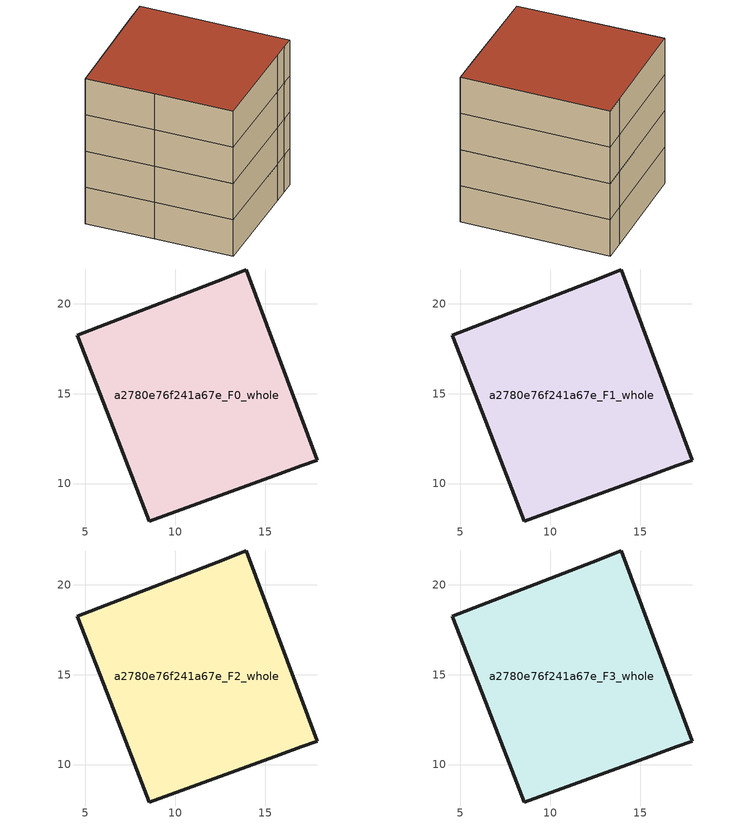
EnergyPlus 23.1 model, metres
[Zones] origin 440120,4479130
a2780e76f241a67e_F0_whole
 floor ground (EU_floor_Construction): 13.95,21.89 17.91,11.3 17.03,10.98 15.81,10.54 8.56,7.91 6.41,13.46 4.54,18.27 12.33,21.27 z0
 wall outside (EU_wall_Construction): 8.56,7.91 15.81,10.54 17.03,10.98 17.91,11.3 13.95,21.89 12.33,21.27 4.54,18.27 6.41,13.46 8.56,7.91 z0:3
a2780e76f241a67e_F1_whole
 floor to a2780e76f241a67e_F0_whole (EU_floor_Construction): 13.95,21.89 17.91,11.3 17.03,10.98 15.81,10.54 8.56,7.91 6.41,13.46 4.54,18.27 12.33,21.27 z3
 wall outside (EU_wall_Construction): 8.56,7.91 15.81,10.54 17.03,10.98 17.91,11.3 13.95,21.89 12.33,21.27 4.54,18.27 6.41,13.46 8.56,7.91 z3:6
a2780e76f241a67e_F2_whole
 floor to a2780e76f241a67e_F1_whole (EU_floor_Construction): 13.95,21.89 17.91,11.3 17.03,10.98 15.81,10.54 8.56,7.91 6.41,13.46 4.54,18.27 12.33,21.27 z6
 wall outside (EU_wall_Construction): 8.56,7.91 15.81,10.54 17.03,10.98 17.91,11.3 13.95,21.89 12.33,21.27 4.54,18.27 6.41,13.46 8.56,7.91 z6:9
a2780e76f241a67e_F3_whole
 floor to a2780e76f241a67e_F2_whole (EU_floor_Construction): 13.95,21.89 17.91,11.3 17.03,10.98 15.81,10.54 8.56,7.91 6.41,13.46 4.54,18.27 12.33,21.27 z9
 wall outside (EU_wall_Construction): 8.56,7.91 15.81,10.54 17.03,10.98 17.91,11.3 13.95,21.89 12.33,21.27 4.54,18.27 6.41,13.46 8.56,7.91 z9:12
 roof outside (EU_roof_Construction): 17.03,10.98 17.91,11.3 13.95,21.89 12.33,21.27 4.54,18.27 6.41,13.46 8.56,7.91 15.81,10.54 z12
[Building]
EU S2 Campaign: North Axis=0; Terrain=City; Solar Distribution=FullExterior
[Site:Location]
Madrid: Latitude=40.5; Longitude=-3.5; Time Zone=1; Elevation=609
[SizingPeriod:WeatherFileDays]
AnnualSizingPeriod: Begin Month=1; Begin Day of Month=1; End Month=12; End Day of Month=31; Day of Week for Start Day=Monday; Use Weather File Daylight Saving Period=No; Use Weather File Rain and Snow Indicators=No
[MATERIAL]
EU_InternalMass_Material: Roughness=MediumRough; Thickness=0.1; Conductivity=1; Density=1800; Specific Heat=900; Thermal Absorptance=0.9; Solar Absorptance=0.7; Visible Absorptance=0.7
[MATERIAL:NOMASS] Roughness=MediumRough; Thermal Absorptance=0.9; Solar Absorptance=0.7; Visible Absorptance=0.7
Name | Thermal Resistance
EU_wall_NoMass | 1.60022
EU_roof_NoMass | 1.57597
EU_floor_NoMass | 0.470652
[CONSTRUCTION]
EU_wall_Construction: EU_wall_NoMass
EU_roof_Construction: EU_roof_NoMass
EU_floor_Construction: EU_floor_NoMass
EU_InternalMass_Construction: EU_InternalMass_Material
[ZONE] Type=1; Multiplier=1; Ceiling Height=autocalculate; Floor Area=autocalculate; Part of Total Floor Area=Yes
Name | Volume
a2780e76f241a67e_F0_whole | 336.531
a2780e76f241a67e_F1_whole; a2780e76f241a67e_F2_whole; a2780e76f241a67e_F3_whole | 336.532
[INTERNALMASS] Construction=EU_InternalMass_Construction; Surface Area=112.177
Name | Zone or ZoneList
a2780e76f241a67e_F0_whole_EU_InternalMass | a2780e76f241a67e_F0_whole
a2780e76f241a67e_F1_whole_EU_InternalMass | a2780e76f241a67e_F1_whole
a2780e76f241a67e_F2_whole_EU_InternalMass | a2780e76f241a67e_F2_whole
a2780e76f241a67e_F3_whole_EU_InternalMass | a2780e76f241a67e_F3_whole
[OTHEREQUIPMENT] Fuel Type=Electricity; Design Level Calculation Method=Watts/Area; Power per Zone Floor Area=1; Fraction Latent=0; Fraction Radiant=0; Fraction Lost=0; Carbon Dioxide Generation Rate=0; EndUse Subcategory=EU_Step8_InternalGains
Name | Zone or ZoneList or Space or SpaceList | Schedule
EU_Step8_InternalGain_a2780e76f241a67e_F0_whole_f000 | a2780e76f241a67e_F0_whole | EU_Step8_GainSchedule_a2780e76f241a67e_F0_whole_f000
EU_Step8_InternalGain_a2780e76f241a67e_F1_whole_f000 | a2780e76f241a67e_F1_whole | EU_Step8_GainSchedule_a2780e76f241a67e_F1_whole_f000
EU_Step8_InternalGain_a2780e76f241a67e_F2_whole_f000 | a2780e76f241a67e_F2_whole | EU_Step8_GainSchedule_a2780e76f241a67e_F2_whole_f000
EU_Step8_InternalGain_a2780e76f241a67e_F3_whole_f000 | a2780e76f241a67e_F3_whole | EU_Step8_GainSchedule_a2780e76f241a67e_F3_whole_f000
[ZONEVENTILATION:DESIGNFLOWRATE] Schedule=EU_AlwaysOn; Design Flow Rate Calculation Method=AirChanges/Hour; Air Changes per Hour=0.480704; Ventilation Type=Natural; Fan Pressure Rise=0; Fan Total Efficiency=1; Constant Term Coefficient=1; Temperature Term Coefficient=0; Velocity Term Coefficient=0; Velocity Squared Term Coefficient=0; Minimum Indoor Temperature=-100; Maximum Indoor Temperature=100; Delta Temperature=-100; Minimum Outdoor Temperature=-100; Maximum Outdoor Temperature=100; Maximum Wind Speed=40
Name | Zone or ZoneList or Space or SpaceList
EU_ConstantAir_a2780e76f241a67e_F0_whole | a2780e76f241a67e_F0_whole
EU_ConstantAir_a2780e76f241a67e_F1_whole | a2780e76f241a67e_F1_whole
EU_ConstantAir_a2780e76f241a67e_F2_whole | a2780e76f241a67e_F2_whole
EU_ConstantAir_a2780e76f241a67e_F3_whole | a2780e76f241a67e_F3_whole
[HVACTEMPLATE:THERMOSTAT] Constant Heating Setpoint=20; Constant Cooling Setpoint=50
EU_HeatOnly_a2780e76f241a67e_F0_whole; EU_HeatOnly_a2780e76f241a67e_F1_whole; EU_HeatOnly_a2780e76f241a67e_F2_whole; EU_HeatOnly_a2780e76f241a67e_F3_whole
[HVACTEMPLATE:ZONE:IDEALLOADSAIRSYSTEM] System Availability Schedule=EU_AlwaysOn; Maximum Heating Supply Air Temperature=50; Minimum Cooling Supply Air Temperature=13; Maximum Heating Supply Air Humidity Ratio=0.0156; Minimum Cooling Supply Air Humidity Ratio=0.0077; Heating Limit=NoLimit; Cooling Limit=NoLimit; Heating Availability Schedule=EU_AlwaysOn; Cooling Availability Schedule=EU_CoolingOff; Dehumidification Control Type=ConstantSensibleHeatRatio; Cooling Sensible Heat Ratio=0.7; Dehumidification Setpoint=60; Humidification Control Type=None; Humidification Setpoint=30; Outdoor Air Method=None; Outdoor Air Flow Rate per Person=0.00944; Outdoor Air Flow Rate per Zone Floor Area=0; Outdoor Air Flow Rate per Zone=0; Demand Controlled Ventilation Type=None; Outdoor Air Economizer Type=NoEconomizer; Heat Recovery Type=None; Sensible Heat Recovery Effectiveness=0.7; Latent Heat Recovery Effectiveness=0.65
Name | Template Thermostat
a2780e76f241a67e_F0_whole | EU_HeatOnly_a2780e76f241a67e_F0_whole
a2780e76f241a67e_F1_whole | EU_HeatOnly_a2780e76f241a67e_F1_whole
a2780e76f241a67e_F2_whole | EU_HeatOnly_a2780e76f241a67e_F2_whole
a2780e76f241a67e_F3_whole | EU_HeatOnly_a2780e76f241a67e_F3_whole
[SIZING:ZONE] Zone Cooling Design Supply Air Temperature Input Method=SupplyAirTemperature; Zone Cooling Design Supply Air Temperature=13; Zone Heating Design Supply Air Temperature Input Method=SupplyAirTemperature; Zone Heating Design Supply Air Temperature=50; Zone Cooling Design Supply Air Humidity Ratio=0.008; Zone Heating Design Supply Air Humidity Ratio=0.008; Cooling Design Air Flow Method=DesignDay; Cooling Design Air Flow Rate=0; Cooling Minimum Air Flow per Zone Floor Area=0.000762; Cooling Minimum Air Flow=0; Cooling Minimum Air Flow Fraction=0.2; Heating Design Air Flow Method=DesignDay; Heating Design Air Flow Rate=0; Heating Maximum Air Flow per Zone Floor Area=0.002032; Heating Maximum Air Flow=0.141576; Heating Maximum Air Flow Fraction=0.3; Account for Dedicated Outdoor Air System=No; Dedicated Outdoor Air System Control Strategy=NeutralSupplyAir; Dedicated Outdoor Air Low Setpoint Temperature for Design=autosize; Dedicated Outdoor Air High Setpoint Temperature for Design=autosize; Zone Load Sizing Method=Sensible Load Only No Latent Load; Zone Latent Cooling Design Supply Air Humidity Ratio Input Method=HumidityRatioDifference; Zone Cooling Design Supply Air Humidity Ratio Difference=0.005; Zone Latent Heating Design Supply Air Humidity Ratio Input Method=HumidityRatioDifference; Zone Humidification Design Supply Air Humidity Ratio Difference=0.005
a2780e76f241a67e_F0_whole; a2780e76f241a67e_F1_whole; a2780e76f241a67e_F2_whole; a2780e76f241a67e_F3_whole
[SCHEDULE:CONSTANT]
Name | Hourly Value
EU_AlwaysOn | 1
EU_CoolingOff | 0
[SCHEDULE:FILE] Column Number=1; Rows to Skip at Top=0; Number of Hours of Data=8760; Column Separator=Comma; Interpolate to Timestep=No; Minutes per Item=60; Adjust Schedule for Daylight Savings=Yes
Name | File
EU_Step8_GainSchedule_a2780e76f241a67e_F0_whole_f000 | C:\Users\o_iseri\Desktop\OpenUBEM\openubem\outputs\eu_evidence\EU-11\ES-MAD-BERRUGUETE\idfs\a2780e76f241a67e\a2780e76f241a67e_F0_whole_f000_gain.csv
EU_Step8_GainSchedule_a2780e76f241a67e_F1_whole_f000 | C:\Users\o_iseri\Desktop\OpenUBEM\openubem\outputs\eu_evidence\EU-11\ES-MAD-BERRUGUETE\idfs\a2780e76f241a67e\a2780e76f241a67e_F1_whole_f000_gain.csv
EU_Step8_GainSchedule_a2780e76f241a67e_F2_whole_f000 | C:\Users\o_iseri\Desktop\OpenUBEM\openubem\outputs\eu_evidence\EU-11\ES-MAD-BERRUGUETE\idfs\a2780e76f241a67e\a2780e76f241a67e_F2_whole_f000_gain.csv
EU_Step8_GainSchedule_a2780e76f241a67e_F3_whole_f000 | C:\Users\o_iseri\Desktop\OpenUBEM\openubem\outputs\eu_evidence\EU-11\ES-MAD-BERRUGUETE\idfs\a2780e76f241a67e\a2780e76f241a67e_F3_whole_f000_gain.csv
